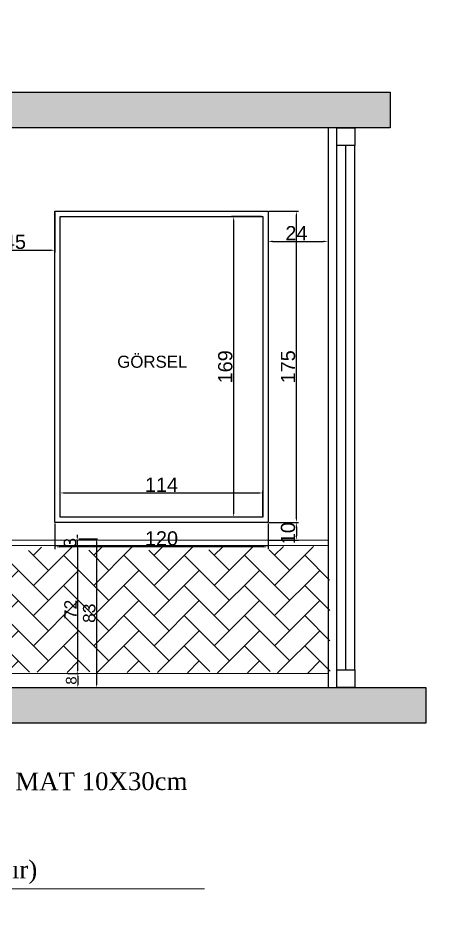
# Model space of a CAD drawing. Header units: millimetres. Extents: x 1287 to 21021, y -1522 to 4173.
# Drawn here: x 9752 to 9995, y 3150 to 3657 of the extents above; entities that cross this region are included whole.
import ezdxf

# ---------------------------------------------------------------- set-up
doc = ezdxf.new("R2010")
doc.units = ezdxf.units.MM
for name, color, linetype, lineweight in [('AHŞAP', 44, 'Continuous', 25), ('BİLGİ', 2, 'Continuous', 20), ('LAMBRİ', 105, 'Continuous', 25), ('seramik', 7, 'Continuous', 9), ('ÖLÇÜ', 40, 'Continuous', 5)]:
    doc.layers.add(name, color=color, linetype=linetype, lineweight=lineweight)
doc.layers.add('Yazı', color=7, linetype='Continuous')
doc.styles.add('OLCU', font='arial.ttf')
doc.styles.get("Standard").update_dxf_attribs({"font": 'arial.ttf'})
doc.dimstyles.new('ISO-25', dxfattribs={"dimtxt": 2.5, "dimasz": 2.5, "dimexe": 1.25, "dimexo": 0.625, "dimtad": 1, "dimtxsty": 'Standard', "dimcen": 2.5, "dimadec": 0, "dimazin": 0, "dimtfac": 1, "dimtmove": 0, "dimatfit": 3, "dimfxl": 1, "dimarcsym": 0})

# ---------------------------------------------------------------- blocks, each defined once
blk = doc.blocks.new('*D160')
at = {"layer": 'Defpoints', "color": 0, "transparency": 16777216}
for p in [(9779.61, 3287.98), (9779.61, 3279.98), (9785.73, 3279.98)]:
    blk.add_point(p, dxfattribs=at)
at = {"layer": 'ÖLÇÜ', "color": 0, "lineweight": -2, "transparency": 16777216}
for p, q in [((9780.21, 3287.98), (9786.23, 3287.98)), ((9785.73, 3286.48), (9785.73, 3281.48)), ((9780.21, 3279.98), (9786.23, 3279.98))]:
    blk.add_line(p, q, dxfattribs=at)
at = {"layer": 'ÖLÇÜ', "color": 0, "transparency": 16777216}
for points in [[(9785.48, 3286.48), (9785.98, 3286.48), (9785.73, 3287.98)], [(9785.48, 3281.48), (9785.98, 3281.48), (9785.73, 3279.98)]]:
    blk.add_solid(points, dxfattribs=at)
at = {"layer": 'ÖLÇÜ', "color": 0, "lineweight": 0, "transparency": 16777216, "insert": (9782.06, 3283.98), "char_height": 6, "attachment_point": 5, "rotation": 90}
blk.add_mtext('8', dxfattribs=at)
blk = doc.blocks.new('*D256')
at = {"layer": 'Defpoints', "color": 0, "transparency": 16777216}
for p in [(9785.73, 3359.98), (9786.23, 3359.98), (9786.23, 3287.98)]:
    blk.add_point(p, dxfattribs=at)
at = {"layer": 'ÖLÇÜ', "color": 0, "lineweight": -2, "transparency": 16777216}
for p, q in [((9785.63, 3359.98), (9785.23, 3359.98)), ((9785.73, 3289.48), (9785.73, 3358.48)), ((9785.63, 3287.98), (9785.23, 3287.98))]:
    blk.add_line(p, q, dxfattribs=at)
at = {"layer": 'ÖLÇÜ', "color": 0, "transparency": 16777216}
for points in [[(9785.48, 3358.48), (9785.98, 3358.48), (9785.73, 3359.98)], [(9785.48, 3289.48), (9785.98, 3289.48), (9785.73, 3287.98)]]:
    blk.add_solid(points, dxfattribs=at)
at = {"layer": 'ÖLÇÜ', "color": 0, "lineweight": 0, "transparency": 16777216, "insert": (9781.6, 3323.98), "char_height": 7, "attachment_point": 5, "rotation": 90}
blk.add_mtext('72', dxfattribs=at)
blk = doc.blocks.new('*D257')
at = {"layer": 'Defpoints', "color": 0, "transparency": 16777216}
for p in [(9785.53, 3362.94), (9785.73, 3362.94), (9785.73, 3359.98)]:
    blk.add_point(p, dxfattribs=at)
at = {"layer": 'ÖLÇÜ', "color": 0, "lineweight": -2, "transparency": 16777216}
for p, q in [((9785.13, 3362.94), (9785.03, 3362.94)), ((9785.53, 3364.44), (9785.53, 3365.94)), ((9785.53, 3359.98), (9785.53, 3362.94)), ((9785.13, 3359.98), (9785.03, 3359.98)), ((9785.53, 3358.48), (9785.53, 3356.98))]:
    blk.add_line(p, q, dxfattribs=at)
at = {"layer": 'ÖLÇÜ', "color": 0, "transparency": 16777216}
for points in [[(9785.28, 3364.44), (9785.78, 3364.44), (9785.53, 3362.94)], [(9785.28, 3358.48), (9785.78, 3358.48), (9785.53, 3359.98)]]:
    blk.add_solid(points, dxfattribs=at)
at = {"layer": 'ÖLÇÜ', "color": 0, "lineweight": 0, "transparency": 16777216, "insert": (9781.36, 3361.46), "char_height": 7, "attachment_point": 5, "rotation": 90}
blk.add_mtext('{\\fArial|b0|i0|c162|p34;3}', dxfattribs=at)
blk = doc.blocks.new('*D258')
at = {"layer": 'Defpoints', "color": 0, "transparency": 16777216}
for p in [(9785.66, 3363.69), (9796.36, 3363.69), (9785.73, 3279.98)]:
    blk.add_point(p, dxfattribs=at)
at = {"layer": 'ÖLÇÜ', "color": 0, "lineweight": -2, "transparency": 16777216}
for p, q in [((9786.26, 3363.69), (9796.86, 3363.69)), ((9796.36, 3281.48), (9796.36, 3362.19)), ((9786.33, 3279.98), (9796.86, 3279.98))]:
    blk.add_line(p, q, dxfattribs=at)
at = {"layer": 'ÖLÇÜ', "color": 0, "transparency": 16777216}
for points in [[(9796.11, 3362.19), (9796.61, 3362.19), (9796.36, 3363.69)], [(9796.11, 3281.48), (9796.61, 3281.48), (9796.36, 3279.98)]]:
    blk.add_solid(points, dxfattribs=at)
at = {"layer": 'ÖLÇÜ', "color": 0, "lineweight": 0, "transparency": 16777216, "insert": (9792.19, 3321.83), "char_height": 7, "attachment_point": 5, "rotation": 90}
blk.add_mtext('{\\fArial|b0|i0|c162|p34;83}', dxfattribs=at)
blk = doc.blocks.new('*D260')
at = {"layer": 'Defpoints', "color": 0, "transparency": 16777216}
for p in [(9892.85, 3547.98), (9908.8, 3547.98), (9892.85, 3372.98)]:
    blk.add_point(p, dxfattribs=at)
at = {"layer": 'ÖLÇÜ', "color": 0, "lineweight": -2, "transparency": 16777216}
for p, q in [((9893.48, 3547.98), (9910.05, 3547.98)), ((9908.8, 3375.48), (9908.8, 3545.48)), ((9893.48, 3372.98), (9910.05, 3372.98))]:
    blk.add_line(p, q, dxfattribs=at)
at = {"layer": 'ÖLÇÜ', "color": 0, "transparency": 16777216}
for points in [[(9908.38, 3545.48), (9909.22, 3545.48), (9908.8, 3547.98)], [(9908.38, 3375.48), (9909.22, 3375.48), (9908.8, 3372.98)]]:
    blk.add_solid(points, dxfattribs=at)
at = {"layer": 'ÖLÇÜ', "color": 0, "lineweight": 0, "transparency": 16777216, "insert": (9904.12, 3460.48), "char_height": 8, "attachment_point": 5, "rotation": 90}
blk.add_mtext('175', dxfattribs=at)
blk = doc.blocks.new('*D261')
at = {"layer": 'Defpoints', "color": 0, "transparency": 16777216}
for p in [(9772.85, 3372.98), (9892.85, 3372.98), (9772.85, 3359.2)]:
    blk.add_point(p, dxfattribs=at)
at = {"layer": 'ÖLÇÜ', "color": 0, "lineweight": -2, "transparency": 16777216}
for p, q in [((9772.85, 3372.35), (9772.85, 3357.95)), ((9892.85, 3372.35), (9892.85, 3357.95)), ((9890.35, 3359.2), (9775.35, 3359.2))]:
    blk.add_line(p, q, dxfattribs=at)
at = {"layer": 'ÖLÇÜ', "color": 0, "transparency": 16777216}
for points in [[(9775.35, 3359.62), (9775.35, 3358.79), (9772.85, 3359.2)], [(9890.35, 3359.62), (9890.35, 3358.79), (9892.85, 3359.2)]]:
    blk.add_solid(points, dxfattribs=at)
at = {"layer": 'ÖLÇÜ', "color": 0, "lineweight": 0, "transparency": 16777216, "insert": (9832.85, 3363.88), "char_height": 8, "attachment_point": 5}
blk.add_mtext('120', dxfattribs=at)
blk = doc.blocks.new('*D262')
at = {"layer": 'Defpoints', "color": 0, "transparency": 16777216}
for p in [(9889.85, 3389.51), (9775.85, 3375.98), (9889.85, 3375.98)]:
    blk.add_point(p, dxfattribs=at)
at = {"layer": 'ÖLÇÜ', "color": 0, "lineweight": -2, "transparency": 16777216}
for p, q in [((9775.85, 3376.6), (9775.85, 3390.76)), ((9778.35, 3389.51), (9887.35, 3389.51)), ((9889.85, 3376.6), (9889.85, 3390.76))]:
    blk.add_line(p, q, dxfattribs=at)
at = {"layer": 'ÖLÇÜ', "color": 0, "transparency": 16777216}
for points in [[(9778.35, 3389.93), (9778.35, 3389.09), (9775.85, 3389.51)], [(9887.35, 3389.93), (9887.35, 3389.09), (9889.85, 3389.51)]]:
    blk.add_solid(points, dxfattribs=at)
at = {"layer": 'ÖLÇÜ', "color": 0, "lineweight": 0, "transparency": 16777216, "insert": (9832.85, 3394.13), "char_height": 8, "attachment_point": 5}
blk.add_mtext('114', dxfattribs=at)
blk = doc.blocks.new('*D263')
at = {"layer": 'Defpoints', "color": 0, "transparency": 16777216}
for p in [(9889.85, 3544.98), (9873.48, 3375.98), (9889.85, 3375.98)]:
    blk.add_point(p, dxfattribs=at)
at = {"layer": 'ÖLÇÜ', "color": 0, "lineweight": -2, "transparency": 16777216}
for p, q in [((9889.23, 3544.98), (9872.23, 3544.98)), ((9873.48, 3542.48), (9873.48, 3378.48)), ((9889.23, 3375.98), (9872.23, 3375.98))]:
    blk.add_line(p, q, dxfattribs=at)
at = {"layer": 'ÖLÇÜ', "color": 0, "transparency": 16777216}
for points in [[(9873.07, 3542.48), (9873.9, 3542.48), (9873.48, 3544.98)], [(9873.07, 3378.48), (9873.9, 3378.48), (9873.48, 3375.98)]]:
    blk.add_solid(points, dxfattribs=at)
at = {"layer": 'ÖLÇÜ', "color": 0, "lineweight": 0, "transparency": 16777216, "insert": (9868.8, 3460.48), "char_height": 8, "attachment_point": 5, "rotation": 90}
blk.add_mtext('169', dxfattribs=at)
blk = doc.blocks.new('*D275')
at = {"layer": 'Defpoints', "color": 0, "transparency": 16777216}
for p in [(9892.85, 3372.98), (9892.85, 3362.94), (9908.77, 3362.94)]:
    blk.add_point(p, dxfattribs=at)
at = {"layer": 'ÖLÇÜ', "color": 0, "lineweight": -2, "transparency": 16777216}
for p, q in [((9893.48, 3372.98), (9910.02, 3372.98)), ((9908.77, 3370.48), (9908.77, 3365.44)), ((9893.48, 3362.94), (9910.02, 3362.94))]:
    blk.add_line(p, q, dxfattribs=at)
at = {"layer": 'ÖLÇÜ', "color": 0, "transparency": 16777216}
for points in [[(9908.35, 3370.48), (9909.19, 3370.48), (9908.77, 3372.98)], [(9908.35, 3365.44), (9909.19, 3365.44), (9908.77, 3362.94)]]:
    blk.add_solid(points, dxfattribs=at)
at = {"layer": 'ÖLÇÜ', "color": 0, "lineweight": 0, "transparency": 16777216, "insert": (9904.09, 3366.89), "char_height": 8, "attachment_point": 5, "rotation": 90}
blk.add_mtext('{\\fArial|b0|i0|c162|p34;10}', dxfattribs=at)
blk = doc.blocks.new('*D285')
at = {"layer": 'Defpoints', "color": 0, "transparency": 16777216}
for p in [(9892.85, 3547.98), (9926.62, 3547.98), (9926.62, 3531.06)]:
    blk.add_point(p, dxfattribs=at)
at = {"layer": 'ÖLÇÜ', "color": 0, "lineweight": -2, "transparency": 16777216}
for p, q in [((9892.85, 3547.35), (9892.85, 3529.81)), ((9926.62, 3547.35), (9926.62, 3529.81)), ((9895.35, 3531.06), (9924.12, 3531.06))]:
    blk.add_line(p, q, dxfattribs=at)
at = {"layer": 'ÖLÇÜ', "color": 0, "transparency": 16777216}
for points in [[(9895.35, 3531.48), (9895.35, 3530.64), (9892.85, 3531.06)], [(9924.12, 3531.48), (9924.12, 3530.64), (9926.62, 3531.06)]]:
    blk.add_solid(points, dxfattribs=at)
at = {"layer": 'ÖLÇÜ', "color": 0, "lineweight": 0, "transparency": 16777216, "insert": (9908.8, 3535.68), "char_height": 8, "attachment_point": 5}
blk.add_mtext('{\\fArial|b0|i0|c162|p34;24}', dxfattribs=at)
blk = doc.blocks.new('*D286')
at = {"layer": 'Defpoints', "color": 0, "transparency": 16777216}
for p in [(9727.85, 3547.98), (9772.85, 3547.98), (9772.85, 3526.09)]:
    blk.add_point(p, dxfattribs=at)
at = {"layer": 'ÖLÇÜ', "color": 0, "lineweight": -2, "transparency": 16777216}
for p, q in [((9727.85, 3547.35), (9727.85, 3524.84)), ((9772.85, 3547.35), (9772.85, 3524.84)), ((9730.35, 3526.09), (9770.35, 3526.09))]:
    blk.add_line(p, q, dxfattribs=at)
at = {"layer": 'ÖLÇÜ', "color": 0, "transparency": 16777216}
for points in [[(9730.35, 3526.5), (9730.35, 3525.67), (9727.85, 3526.09)], [(9770.35, 3526.5), (9770.35, 3525.67), (9772.85, 3526.09)]]:
    blk.add_solid(points, dxfattribs=at)
at = {"layer": 'ÖLÇÜ', "color": 0, "lineweight": 0, "transparency": 16777216, "insert": (9750.35, 3530.77), "char_height": 8, "attachment_point": 5}
blk.add_mtext('45', dxfattribs=at)

msp = doc.modelspace()

# ---------------------------------------------------------------- hatches: boundary and pattern name
h = msp.add_hatch(color=256)
h.dxf.hatch_style = 1
h.paths.add_polyline_path([(10598.775, 584.53), (10598.775, 4059.675), (5942.638, 4059.675), (5942.638, 584.53)])
h.paths.add_polyline_path([(5962.638, 604.53), (5962.638, 4039.675), (10578.775, 4039.675), (10578.775, 604.53)], flags=16)
h.paths.add_polyline_path([(6519.893, 778.27), (6520.667, 3865.935), (6536.057, 3865.935), (6535.283, 778.27)], flags=0)
h.paths.add_polyline_path([(6015.638, 1487.424), (6015.635, 1502.885), (6468.358, 1502.885), (6468.358, 1487.495)], flags=0)
h.paths.add_polyline_path([(6080.278, 1558.408), (6080.278, 1881.292), (6183.601, 1881.292), (6183.601, 1558.408)], flags=0)
h.paths.add_polyline_path([(6071.667, 1891.8), (6037.227, 1891.8), (6054.447, 1921.935)], flags=0)
h.paths.add_polyline_path([(6015.635, 1969.703), (6015.638, 1985.164), (6468.358, 1985.093), (6468.358, 1969.703)], flags=0)
h.paths.add_polyline_path([(6015.521, 2302.178), (6015.523, 2317.639), (6468.243, 2317.568), (6468.243, 2302.178)], flags=0)
h.paths.add_polyline_path([(6015.556, 2537.898), (6015.558, 2553.359), (6468.278, 2553.288), (6468.278, 2537.898)], flags=0)
h.paths.add_polyline_path([(6015.591, 2763.088), (6015.594, 2778.549), (6468.313, 2778.478), (6468.313, 2763.088)], flags=0)
h.paths.add_polyline_path([(6015.635, 2988.278), (6015.638, 3003.739), (6468.358, 3003.668), (6468.358, 2988.278)], flags=0)
h.paths.add_polyline_path([(6015.635, 3269.753), (6015.638, 3285.214), (6468.358, 3285.143), (6468.358, 3269.753)], flags=0)
h.paths.add_polyline_path([(6015.635, 3569.858), (6015.638, 3585.319), (6468.358, 3585.248), (6468.358, 3569.858)], flags=0)
h.paths.add_polyline_path([(6011.198, 802.859), (6502.295, 802.859), (6502.295, 1366.204), (6011.198, 1366.204)], flags=8)
h.paths.add_polyline_path([(6032.866, 1386.231), (6154.175, 1386.231), (6154.175, 1444.648), (6032.866, 1444.648)], flags=8)
h.paths.add_polyline_path([(6083.249, 2022.59), (6419.744, 2022.59), (6419.744, 2188.638), (6083.249, 2188.638)], flags=8)
h.paths.add_polyline_path([(6032.989, 3510.142), (6274.583, 3510.142), (6274.583, 3568.56), (6032.989, 3568.56)], flags=8)
h.paths.add_polyline_path([(6192.211, 1890.769), (6318.904, 1890.769), (6318.904, 1916.599), (6192.211, 1916.599)], flags=8)
h.paths.add_polyline_path([(6096.728, 1889.902), (6173.401, 1889.902), (6173.401, 1915.733), (6096.728, 1915.733)], flags=8)
h.paths.add_polyline_path([(6219.686, 3657.173), (6505.428, 3657.173), (6505.428, 3704.638), (6219.686, 3704.638)], flags=8)
h = msp.add_hatch(color=256)
h.dxf.hatch_style = 1
h.paths.add_polyline_path([(9961.62, 3594.978), (9961.62, 3614.978), (8961.553, 3614.978), (8961.553, 3259.978), (9981.62, 3259.978), (9981.62, 3279.978), (8976.559, 3279.978), (8976.559, 3594.978)])
at = {"layer": 'seramik', "lineweight": 0}
h = msp.add_hatch(dxfattribs=at)
h.set_pattern_fill('AR-HBONE', color=256, scale=3)
h.set_pattern_definition([(45, (-127342602.98, -141991499.365), (1e-15, 16.9705627485), [36, -12]), (135, (-127342594.495, -141991490.88), (1e-15, 16.9705627485), [36, -12])])
h.paths.add_polyline_path([(9926.62, 3356.978), (9375.233, 3356.978), (9375.233, 3287.978), (9926.62, 3287.978)])

# ---------------------------------------------------------------- linework, layer by layer
msp.add_line((9926.62, 3594.978), (9926.62, 3279.978))
at = {"color": 4}
for p, q in [((9931.62, 3289.978), (9931.62, 3584.978)), ((9941.62, 3289.978), (9941.62, 3584.978))]:
    msp.add_line(p, q, dxfattribs=at)
for points in [[(8976.559, 3279.978), (9981.62, 3279.978), (9981.62, 3259.978), (8961.553, 3259.978), (8961.553, 3614.978), (9961.62, 3614.978), (9961.62, 3594.978), (8976.559, 3594.978)], [(9772.851, 3547.978), (9892.851, 3547.978), (9892.851, 3372.978), (9772.851, 3372.978)], [(9775.851, 3544.978), (9889.851, 3544.978), (9889.851, 3375.978), (9775.851, 3375.978)]]:
    msp.add_lwpolyline(points, close=True)
for points in [[(9941.62, 3594.978), (9941.62, 3584.978), (9931.62, 3584.978), (9931.62, 3594.978), (9941.62, 3594.978)], [(9936.62, 3289.978), (9936.62, 3584.978)], [(9941.62, 3289.978), (9941.62, 3279.978), (9931.62, 3279.978), (9931.62, 3289.978), (9941.62, 3289.978)]]:
    msp.add_lwpolyline(points, dxfattribs=at)
at = {"layer": 'AHŞAP', "lineweight": 0}
for points in [[(9375.233, 3362.978), (9926.62, 3362.921)], [(9375.233, 3359.978), (9926.62, 3359.978)], [(9926.62, 3287.978), (9377.951, 3287.978)]]:
    msp.add_lwpolyline(points, dxfattribs=at)
at = {"layer": 'BİLGİ', "color": 1, "ltscale": 2}
msp.add_lwpolyline([(9458.046, 3166.809), (9857.048, 3166.809)], dxfattribs=at)
at = {"layer": 'LAMBRİ', "lineweight": 9}
for points in [[(9926.62, 3362.978), (9926.62, 3279.978)], [(9926.62, 3279.978), (9377.951, 3279.978)]]:
    msp.add_lwpolyline(points, dxfattribs=at)

# ---------------------------------------------------------------- texts
msp.add_text('GÖRSEL', height=6.776).set_placement((9807.941, 3459.965))
at = {"layer": 'Yazı', "color": 1, "lineweight": 0, "char_height": 10, "attachment_point": 1, "rotation": 0.14234, "style": 'OLCU'}
for s, insert in [('{\\fTimes New Roman|b0|i0|c162|p18;\\C244;80cm e kadar \\PSERAMİK BALIK SIRTI/ K785122 BEYAZ MAT 10X30cm\\P8CM SİYAH LAMA SÜPÜRGELİK}', (9469.003, 3248.121)), ('{\\fTimes New Roman|b0|i0|c162|p18;\\C244;Üzeri 3m çıta (Detay çizimi ekte paylaşılacaktır)}', (9468.513, 3181.973))]:
    msp.add_mtext_dynamic_manual_height_columns(s, width=712.94007, gutter_width=54.485, heights=[0], dxfattribs=dict(at, insert=insert))

# ---------------------------------------------------------------- dimensions: what is measured, and where the dimension line sits
at = {"layer": 'ÖLÇÜ', "lineweight": 0}
for base, p1, p2, picture, middle in [((9772.851, 3526.086), (9727.854, 3547.978), (9772.851, 3547.978), '*D286', (9750.353, 3530.766)), ((9889.851, 3389.51), (9775.851, 3375.978), (9889.851, 3375.978), '*D262', (9832.851, 3394.135))]:
    dim = msp.add_linear_dim(base=base, p1=p1, p2=p2, dimstyle='ISO-25', override={"dimtxt": 8}, dxfattribs=at)
    dim.commit()
    dim.dimension.update_dxf_attribs({"geometry": picture, "text_midpoint": middle})
for base, p1, p2, override, picture, middle in [((9873.484, 3375.978), (9889.851, 3544.978), (9889.851, 3375.978), {"dimtxt": 8}, '*D263', (9868.804, 3460.478)), ((9908.801, 3547.978), (9892.851, 3372.978), (9892.851, 3547.978), {"dimtxt": 8}, '*D260', (9904.121, 3460.478)), ((9785.726, 3359.978), (9786.226, 3287.978), (9786.226, 3359.978), {"dimtxt": 7, "dimasz": 1.5, "dimexe": 0.5, "dimexo": 0.6}, '*D256', (9781.601, 3323.978)), ((9785.726, 3279.978), (9779.607, 3287.978), (9779.607, 3279.978), {"dimtxt": 6, "dimasz": 1.5, "dimexe": 0.5, "dimexo": 0.6}, '*D160', (9782.06, 3283.978))]:
    dim = msp.add_linear_dim(base=base, p1=p1, p2=p2, angle=90, dimstyle='ISO-25', override=override, dxfattribs=at)
    dim.commit()
    dim.dimension.update_dxf_attribs({"geometry": picture, "text_midpoint": middle})
dim = msp.add_linear_dim(base=(9926.62, 3531.058), p1=(9892.851, 3547.978), p2=(9926.62, 3547.978), text='{\\fArial|b0|i0|c162|p34;24}', dimstyle='ISO-25', override={"dimtxt": 8}, dxfattribs=at)
dim.commit()
dim.dimension.update_dxf_attribs({"geometry": '*D285', "text_midpoint": (9908.801, 3531.058), "dimtype": 160})
dim = msp.add_linear_dim(base=(9772.851, 3359.204), p1=(9892.851, 3372.978), p2=(9772.851, 3372.978), dimstyle='ISO-25', override={"dimtxt": 8}, dxfattribs=at)
dim.commit()
dim.dimension.update_dxf_attribs({"geometry": '*D261', "text_midpoint": (9832.851, 3359.204), "dimtype": 160})
for base, p1, p2, text, override, picture, middle in [((9908.769, 3362.941), (9892.851, 3372.978), (9892.851, 3362.941), '{\\fArial|b0|i0|c162|p34;10}', {"dimtxt": 8}, '*D275', (9908.769, 3366.891)), ((9785.531, 3362.935), (9785.726, 3359.978), (9785.726, 3362.935), '{\\fArial|b0|i0|c162|p34;3}', {"dimtxt": 7, "dimasz": 1.5, "dimexe": 0.5, "dimexo": 0.6}, '*D257', (9785.531, 3361.457))]:
    dim = msp.add_linear_dim(base=base, p1=p1, p2=p2, angle=90, text=text, dimstyle='ISO-25', override=override, dxfattribs=at)
    dim.commit()
    dim.dimension.update_dxf_attribs({"geometry": picture, "text_midpoint": middle, "dimtype": 160})
dim = msp.add_linear_dim(base=(9796.362, 3363.685), p1=(9785.726, 3279.978), p2=(9785.656, 3363.685), angle=90, text='{\\fArial|b0|i0|c162|p34;83}', dimstyle='ISO-25', override={"dimtxt": 7, "dimasz": 1.5, "dimexe": 0.5, "dimexo": 0.6}, dxfattribs=at)
dim.commit()
dim.dimension.update_dxf_attribs({"geometry": '*D258', "text_midpoint": (9792.189, 3321.832)})

doc.saveas('drawing.dxf')
